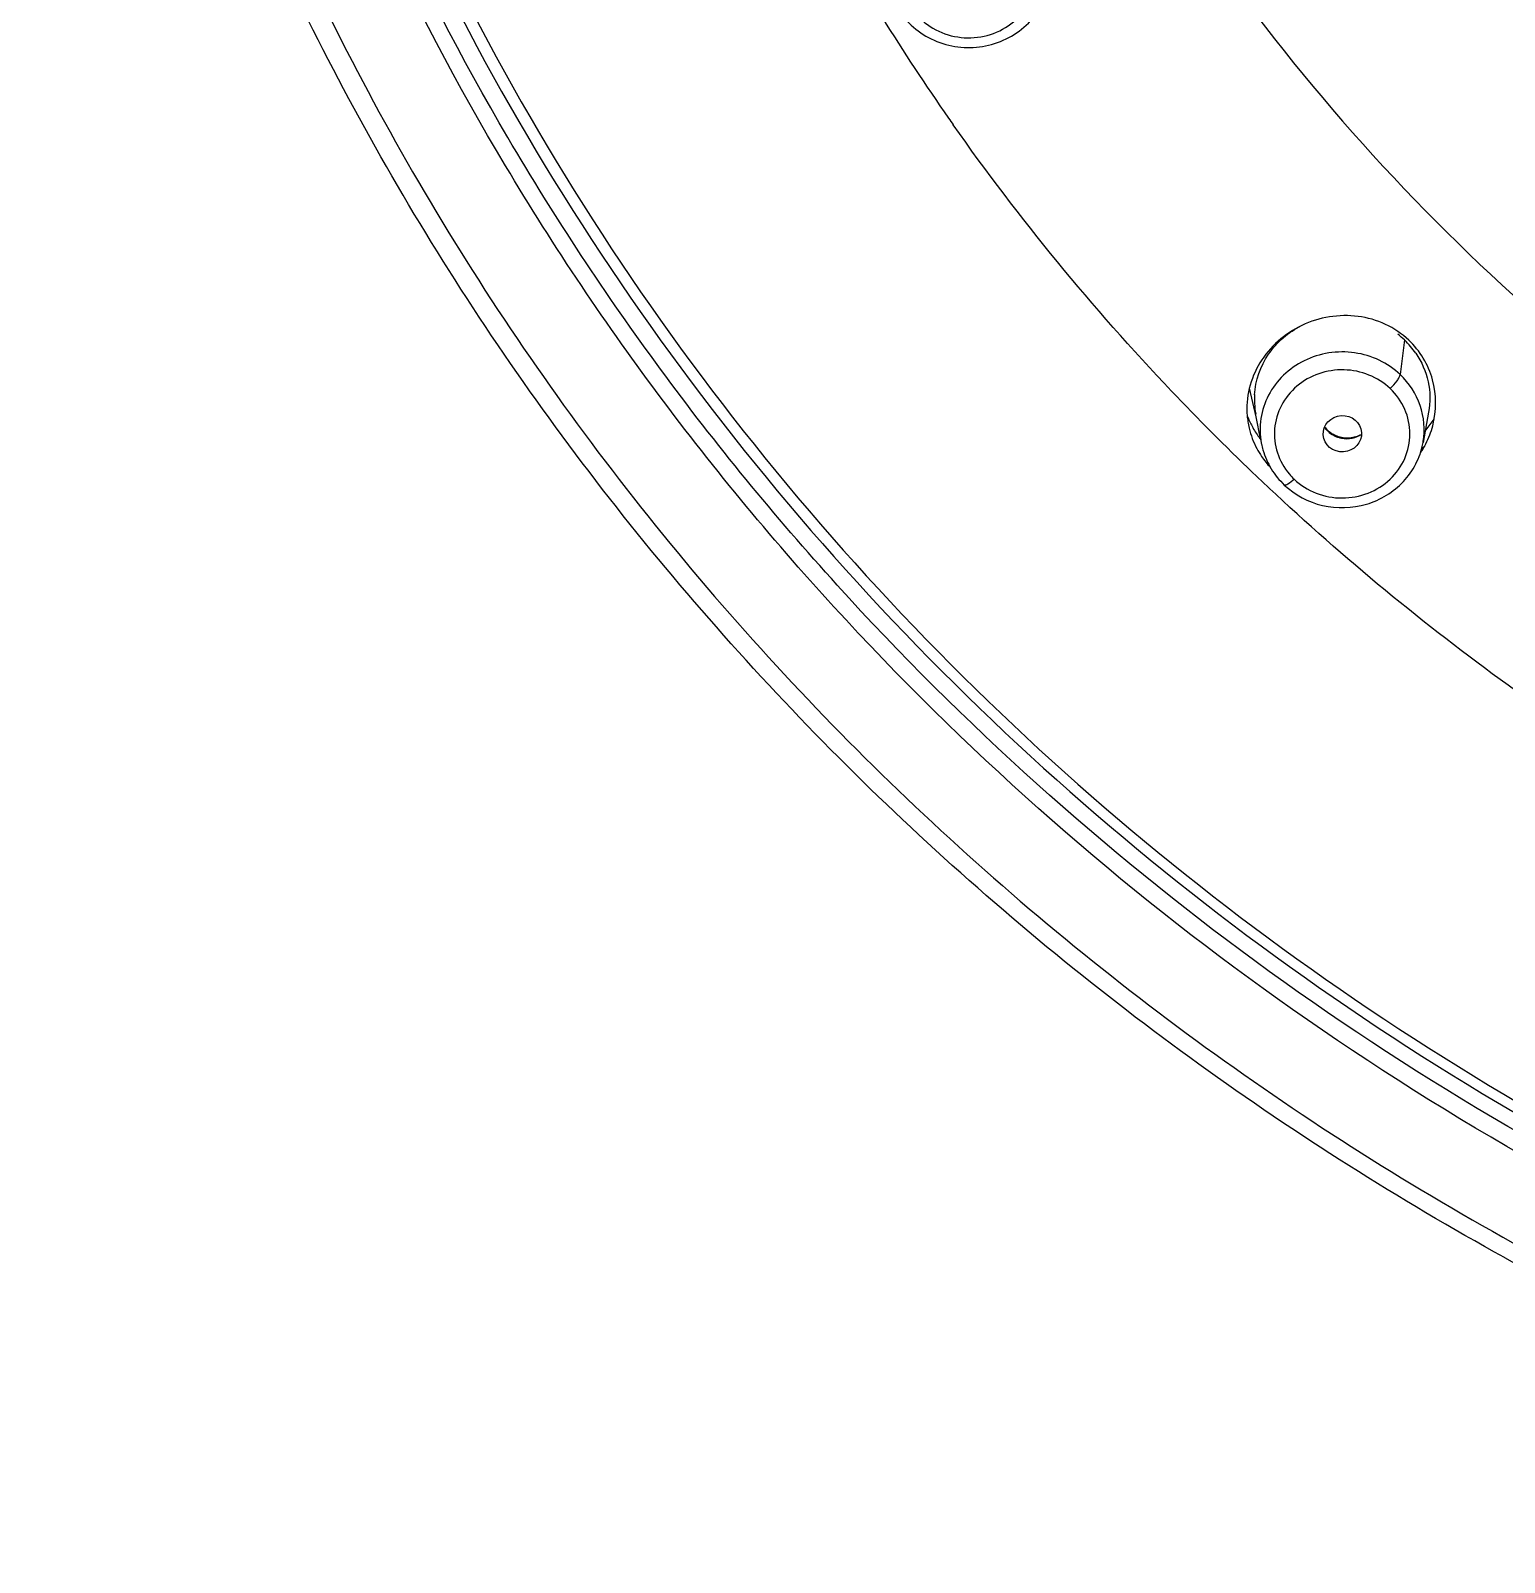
# Model space of a CAD drawing. Header units: millimetres. Extents: x 15137 to 17513, y -10160 to -6800.
# Drawn here: x 16471.03 to 16501.85, y -8320.99 to -8288.96 of the extents above; entities that cross this region are included whole.
import ezdxf

# ---------------------------------------------------------------- set-up
doc = ezdxf.new("R2010")
doc.units = ezdxf.units.MM

msp = doc.modelspace()

# ---------------------------------------------------------------- linework, layer by layer
at = {"linetype": 'Continuous'}
for p, q in [((16499.763, -8295.426), (16499.675, -8296.15)), ((16496.665, -8297.035), (16496.524, -8296.433)), ((16500.269, -8296.938), (16500.152, -8297.57)), ((16496.657, -8296.991), (16496.654, -8296.973)), ((16496.665, -8297.035), (16496.657, -8296.991)), ((16496.754, -8297.496), (16496.665, -8297.035)), ((16500.196, -8297.333), (16500.382, -8297.084)), ((16496.77, -8297.583), (16496.773, -8297.6)), ((16500.148, -8297.597), (16500.153, -8297.57)), ((16501.852, -8314.614), (16501.852, -8314.613))]:
    msp.add_line(p, q, dxfattribs=at)
msp.add_lwpolyline([(16501.852, -8314.613), (16502.818, -8315.156), (16504.1, -8315.911), (16505.326, -8316.671), (16506.497, -8317.437), (16507.613, -8318.206), (16508.673, -8318.977), (16509.677, -8319.749), (16510.626, -8320.52), (16511.178, -8320.989)], dxfattribs=at)
for centre, radius, start, end in [((16529.867, -8263.114), 48.342, 211.9412, 214.9174), ((16530.07, -8262.975), 48.588, 214.9152, 215.1176), ((16498.543, -8296.723), 1.781, 46.7619, 52.6625), ((16498.556, -8296.697), 1.753, 34.4863, 46.4632), ((16498.268, -8296.671), 1.643, 176.4574, 182.8228), ((16498.257, -8296.672), 1.632, 182.8275, 190.6529), ((16498.227, -8296.866), 1.759, 184.7837, 188.8086), ((16498.365, -8296.269), 2.03, 201.5042, 208.2717), ((16498.225, -8296.866), 1.757, 188.8164, 193.2439), ((16498.247, -8296.86), 1.78, 193.2804, 207.9542), ((16498.377, -8296.262), 2.044, 208.2735, 211.9777), ((16498.528, -8296.951), 0.528, 214.3841, 224.9301), ((16498.519, -8296.938), 0.524, 215.8701, 226.6562), ((16498.495, -8296.732), 1.922, 339.2795, 345.276), ((16498.385, -8296.257), 2.053, 211.978, 215.6709), ((16498.393, -8296.251), 2.064, 215.6716, 217.4353), ((16498.321, -8297.292), 1.578, 191.2364, 195.9443), ((16498.528, -8296.951), 0.528, 224.9264, 226.6036), ((16498.559, -8296.911), 0.579, 241.1271, 248.217), ((16498.562, -8296.903), 0.588, 248.2234, 255.2317), ((16498.562, -8296.903), 0.587, 255.2248, 258.736), ((16498.597, -8296.97), 0.504, 297.4436, 302.2644), ((16498.462, -8296.716), 1.958, 326.2129, 333.247), ((16498.646, -8297.299), 1.531, 349.7965, 350.4975), ((16498.483, -8296.727), 1.935, 333.2639, 339.2802), ((16498.27, -8296.846), 1.807, 207.9951, 214.2745), ((16498.308, -8296.82), 1.853, 214.277, 223.1327), ((16498.486, -8295.983), 2.378, 313.4997, 315.64), ((16531.298, -8261.906), 50.218, 226.2863, 227.0327), ((16498.491, -8297.269), 1.488, 220.2694, 225.9909)]:
    msp.add_arc(centre, radius, start, end, dxfattribs=at)
msp.add_ellipse((16498.465, -8297.386), major_axis=(0.401, 0.026), ratio=0.945083, dxfattribs=at)
for points, knots in [([(16502.093, -8213.463), (16497.504, -8215.994), (16488.982, -8222.199), (16479.11, -8234.384), (16472.88, -8248.597), (16470.746, -8263.867), (16472.861, -8279.139), (16479.075, -8293.36), (16488.931, -8305.555), (16497.446, -8311.769), (16502.033, -8314.305)], [0, 0, 0, 0, 0.127405, 0.252982, 0.376963, 0.500012, 0.623059, 0.747033, 0.872602, 1, 1, 1, 1]), ([(16490.158, -8251.407), (16489.65, -8252.986), (16488.825, -8256.206), (16488.192, -8261.145), (16488.171, -8266.121), (16488.96, -8272.713), (16491.477, -8280.74), (16496.759, -8289.411), (16504.008, -8296.685), (16512.829, -8302.17), (16522.734, -8305.58), (16529.718, -8306.35), (16533.207, -8306.35)], [0, 0, 0, 0, 0.061272, 0.122397, 0.183469, 0.244587, 0.367105, 0.490819, 0.6161, 0.742973, 0.87113, 1, 1, 1, 1]), ([(16531.493, -8320.6), (16527.392, -8320.489), (16521.239, -8319.722), (16513.34, -8317.528), (16505.742, -8314.591), (16496.91, -8309.567), (16489.304, -8302.901), (16484.189, -8296.776), (16479.789, -8290.222), (16475.648, -8281.264), (16473.108, -8269.763), (16473.112, -8261.917), (16473.535, -8258.058)], [0, 0, 0, 0, 0.128621, 0.192791, 0.256745, 0.383633, 0.509158, 0.571464, 0.633428, 0.756283, 0.878292, 1, 1, 1, 1]), ([(16530.083, -8320.168), (16526.073, -8319.969), (16520.07, -8319.093), (16512.382, -8316.802), (16505.001, -8313.8), (16496.437, -8308.756), (16489.077, -8302.147), (16484.132, -8296.106), (16479.879, -8289.657), (16475.878, -8280.868), (16473.419, -8269.607), (16473.414, -8261.928), (16473.816, -8258.149)], [0, 0, 0, 0, 0.128635, 0.19279, 0.256725, 0.383569, 0.509059, 0.571354, 0.633313, 0.75619, 0.878242, 1, 1, 1, 1]), ([(16474.227, -8258.183), (16473.821, -8261.955), (16473.821, -8269.622), (16476.281, -8280.866), (16481.092, -8291.405), (16488.051, -8300.796), (16496.862, -8308.657), (16507.161, -8314.669), (16518.518, -8318.591), (16526.49, -8319.707), (16530.492, -8319.881)], [0, 0, 0, 0, 0.121821, 0.243933, 0.366866, 0.491007, 0.616541, 0.743419, 0.871379, 1, 1, 1, 1]), ([(16474.536, -8258.22), (16474.124, -8261.975), (16474.112, -8269.607), (16476.545, -8280.804), (16481.324, -8291.302), (16488.244, -8300.658), (16497.013, -8308.492), (16507.268, -8314.484), (16518.578, -8318.393), (16526.519, -8319.506), (16530.505, -8319.679)], [0, 0, 0, 0, 0.121789, 0.243869, 0.366776, 0.490906, 0.616444, 0.743343, 0.871338, 1, 1, 1, 1]), ([(16501.852, -8314.613), (16497.444, -8312.183), (16489.232, -8306.28), (16481.12, -8296.637), (16476.299, -8287.986), (16473.563, -8281.134), (16471.745, -8274.014), (16471.163, -8269.156), (16471.033, -8266.724)], [0, 0, 0, 0, 0.254326, 0.505232, 0.629739, 0.75359, 0.876946, 1, 1, 1, 1]), ([(16489.423, -8288.438), (16489.518, -8288.59), (16489.77, -8288.864), (16490.278, -8289.096), (16490.839, -8289.131), (16491.373, -8288.961), (16491.801, -8288.609), (16492.055, -8288.127), (16492.095, -8287.587), (16491.97, -8287.248), (16491.88, -8287.097)], [0, 0, 0, 0, 0.124588, 0.251738, 0.380167, 0.507925, 0.633395, 0.756258, 0.877772, 1, 1, 1, 1]), ([(16489.167, -8288.497), (16489.255, -8288.641), (16489.479, -8288.904), (16489.917, -8289.181), (16490.42, -8289.32), (16490.944, -8289.311), (16491.441, -8289.154), (16491.869, -8288.862), (16492.187, -8288.459), (16492.306, -8288.139), (16492.339, -8287.975)], [0, 0, 0, 0, 0.123895, 0.249193, 0.375557, 0.502295, 0.628561, 0.753686, 0.877415, 1, 1, 1, 1]), ([(16496.595, -8298.204), (16496.013, -8297.647), (16493.75, -8295.378), (16491.707, -8292.888), (16490.327, -8290.925)], [0, 0, 0, 0, 0.251156, 1, 1, 1, 1]), ([(16499.853, -8295.43), (16499.71, -8295.295), (16499.376, -8295.069), (16498.605, -8294.848), (16497.573, -8295.015), (16496.793, -8295.705), (16496.489, -8296.431), (16496.458, -8296.822), (16496.474, -8297.013)], [0, 0, 0, 0, 0.125256, 0.251956, 0.50511, 0.754896, 0.878151, 1, 1, 1, 1]), ([(16496.628, -8296.57), (16496.646, -8296.273), (16496.856, -8295.671), (16497.339, -8295.261), (16497.612, -8295.124)], [0, 0, 0, 0, 0.493597, 1, 1, 1, 1]), ([(16499.675, -8296.15), (16499.546, -8296.029), (16499.246, -8295.824), (16498.725, -8295.668), (16498.177, -8295.671), (16497.658, -8295.834), (16497.216, -8296.142), (16496.896, -8296.567), (16496.732, -8297.066), (16496.739, -8297.415), (16496.77, -8297.583)], [0, 0, 0, 0, 0.125644, 0.253011, 0.381018, 0.508341, 0.633912, 0.757313, 0.878969, 1, 1, 1, 1]), ([(16500.354, -8297.22), (16500.436, -8296.91), (16500.439, -8296.232), (16500.087, -8295.651), (16499.853, -8295.43)], [0, 0, 0, 0, 0.499581, 1, 1, 1, 1]), ([(16500.001, -8295.704), (16500.123, -8295.882), (16500.299, -8296.287), (16500.307, -8296.728), (16500.269, -8296.938)], [0, 0, 0, 0, 0.502662, 1, 1, 1, 1]), ([(16499.464, -8296.442), (16499.335, -8296.323), (16499.031, -8296.127), (16498.5, -8296.019), (16497.964, -8296.101), (16497.496, -8296.365), (16497.162, -8296.777), (16497.014, -8297.278), (16497.072, -8297.797), (16497.246, -8298.1), (16497.356, -8298.23)], [0, 0, 0, 0, 0.126319, 0.254473, 0.382736, 0.509362, 0.633421, 0.755384, 0.876936, 1, 1, 1, 1]), ([(16499.463, -8296.442), (16499.516, -8296.392), (16499.586, -8296.316), (16499.652, -8296.215), (16499.673, -8296.169), (16499.675, -8296.15)], [0, 0, 0, 0, 0.601293, 0.841405, 1, 1, 1, 1]), ([(16500.156, -8297.552), (16500.198, -8297.303), (16500.154, -8296.771), (16499.861, -8296.327), (16499.675, -8296.15)], [0, 0, 0, 0, 0.496077, 1, 1, 1, 1]), ([(16497.457, -8298.339), (16497.59, -8298.462), (16497.907, -8298.664), (16498.46, -8298.764), (16499.012, -8298.662), (16499.484, -8298.367), (16499.802, -8297.921), (16499.915, -8297.39), (16499.804, -8296.859), (16499.591, -8296.565), (16499.464, -8296.442)], [0, 0, 0, 0, 0.126378, 0.254606, 0.382805, 0.509151, 0.632822, 0.754558, 0.876311, 1, 1, 1, 1]), ([(16497.251, -8298.459), (16497.471, -8298.667), (16498.037, -8298.967), (16498.833, -8298.941), (16499.396, -8298.691), (16499.754, -8298.402), (16500.018, -8298.03), (16500.119, -8297.744), (16500.148, -8297.598)], [0, 0, 0, 0, 0.24976, 0.501735, 0.628023, 0.753168, 0.877074, 1, 1, 1, 1]), ([(16498.322, -8297.427), (16498.307, -8297.42), (16498.248, -8297.391), (16498.194, -8297.353), (16498.159, -8297.319)], [0, 0, 0, 0, 0.25557, 1, 1, 1, 1]), ([(16498.829, -8297.417), (16498.754, -8297.456), (16498.579, -8297.498), (16498.403, -8297.463), (16498.322, -8297.427)], [0, 0, 0, 0, 0.489126, 1, 1, 1, 1]), ([(16498.447, -8297.479), (16498.521, -8297.494), (16498.672, -8297.495), (16498.813, -8297.437), (16498.873, -8297.396)], [0, 0, 0, 0, 0.506834, 1, 1, 1, 1]), ([(16496.804, -8297.726), (16496.843, -8297.864), (16496.961, -8298.132), (16497.146, -8298.359), (16497.251, -8298.459)], [0, 0, 0, 0, 0.498044, 1, 1, 1, 1]), ([(16497.457, -8298.339), (16497.417, -8298.377), (16497.359, -8298.424), (16497.29, -8298.463), (16497.258, -8298.465), (16497.251, -8298.459)], [0, 0, 0, 0, 0.676482, 0.886343, 1, 1, 1, 1]), ([(16507.634, -8306.227), (16505.719, -8305.19), (16502.025, -8302.884), (16498.653, -8300.127), (16497.07, -8298.653)], [0, 0, 0, 0, 0.501706, 1, 1, 1, 1])]:
    msp.add_open_spline(points, degree=3, knots=knots, dxfattribs=at)
msp.add_open_spline([(16498.165, -8297.335), (16498.199, -8297.367), (16498.238, -8297.395), (16498.279, -8297.418)], degree=3, dxfattribs=at)

doc.saveas('drawing.dxf')
